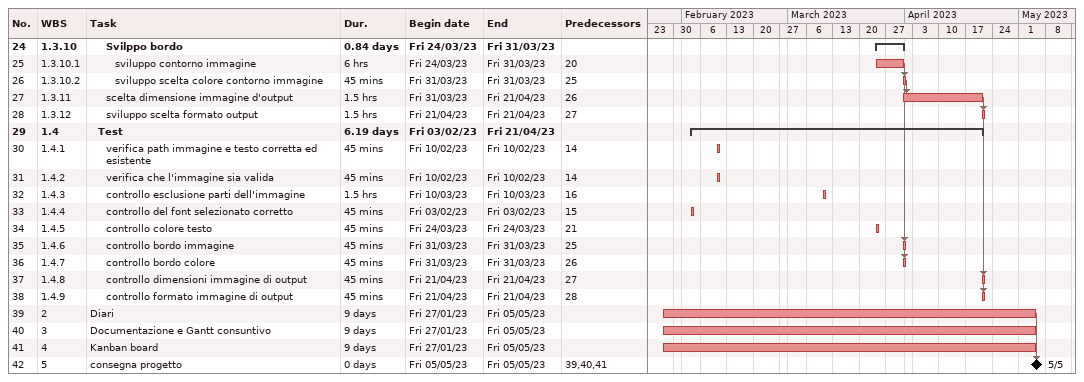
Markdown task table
| ID | WBS | Task | Duration | Start | Finish | Predecessors |
|---|---|---|---|---|---|---|
| 24 | 1.3.10 | **Svilppo bordo** | 0.84d | 2023-03-24 | 2023-03-31 |  |
| 25 | 1.3.10.1 | sviluppo contorno immagine | 6h | 2023-03-24 | 2023-03-31 | 20 |
| 26 | 1.3.10.2 | sviluppo scelta colore contorno immagine | 45min | 2023-03-31 | 2023-03-31 | 25 |
| 27 | 1.3.11 | scelta dimensione immagine d'output | 1.5h | 2023-03-31 | 2023-04-21 | 26 |
| 28 | 1.3.12 | sviluppo scelta formato output | 1.5h | 2023-04-21 | 2023-04-21 | 27 |
| 29 | 1.4 | **Test** | 6.19d | 2023-02-03 | 2023-04-21 |  |
| 30 | 1.4.1 | verifica path immagine e testo corretta ed esistente | 45min | 2023-02-10 | 2023-02-10 | 14 |
| 31 | 1.4.2 | verifica che l'immagine sia valida | 45min | 2023-02-10 | 2023-02-10 | 14 |
| 32 | 1.4.3 | controllo esclusione parti dell'immagine | 1.5h | 2023-03-10 | 2023-03-10 | 16 |
| 33 | 1.4.4 | controllo del font selezionato corretto | 45min | 2023-02-03 | 2023-02-03 | 15 |
| 34 | 1.4.5 | controllo colore testo | 45min | 2023-03-24 | 2023-03-24 | 21 |
| 35 | 1.4.6 | controllo bordo immagine | 45min | 2023-03-31 | 2023-03-31 | 25 |
| 36 | 1.4.7 | controllo bordo colore | 45min | 2023-03-31 | 2023-03-31 | 26 |
| 37 | 1.4.8 | controllo dimensioni immagine di output | 45min | 2023-04-21 | 2023-04-21 | 27 |
| 38 | 1.4.9 | controllo formato immagine di output | 45min | 2023-04-21 | 2023-04-21 | 28 |
| 39 | 2 | Diari | 9d | 2023-01-27 | 2023-05-05 |  |
| 40 | 3 | Documentazione e Gantt consuntivo | 9d | 2023-01-27 | 2023-05-05 |  |
| 41 | 4 | Kanban board | 9d | 2023-01-27 | 2023-05-05 |  |
| 42 | 5 | consegna progetto | 0d | 2023-05-05 | 2023-05-05 | 39, 40, 41 |
